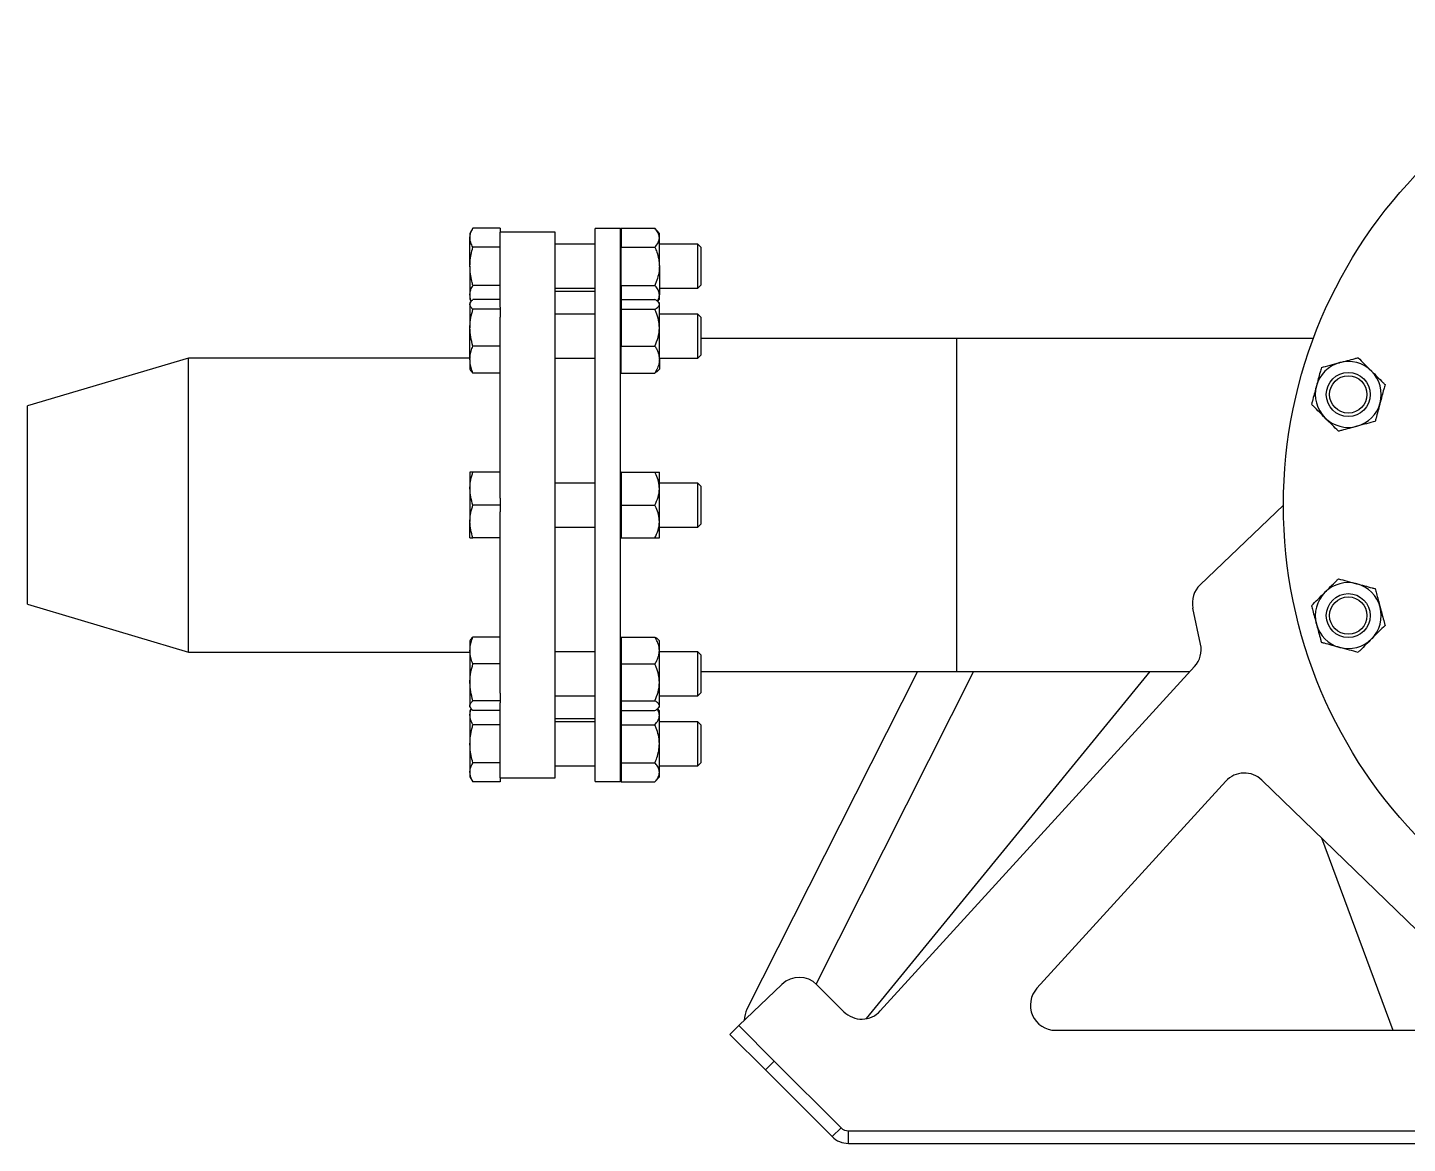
# Model space of a CAD drawing. Header units: inches. Extents: x 0.9 to 37.1, y -8.4 to 11.7.
# Drawn here: x 31.4908 to 31.7769, y 7.0241 to 7.2553 of the extents above; entities that cross this region are included whole.
import ezdxf

# ---------------------------------------------------------------- set-up
doc = ezdxf.new("R2010")
doc.units = ezdxf.units.IN
doc.header["$MEASUREMENT"] = 0

msp = doc.modelspace()

# ---------------------------------------------------------------- linework, layer by layer
at = {"color": 7, "linetype": 'Continuous', "lineweight": 25}
for p, q in [((31.583170372219, 7.213755073381687), (31.58256004350291, 7.212697953036096)), ((31.58885171016958, 7.213755073381687), (31.583170372219, 7.213755073381687)), ((31.58885171016958, 7.213755073381687), (31.58885171016958, 7.21292903445563)), ((31.61374918392286, 7.213677119702764), (31.60854085058952, 7.213677119702764)), ((31.60854085058952, 7.156385453036097), (31.60854085058952, 7.213677119702764)), ((31.61374918392286, 7.156385453036097), (31.61374918392286, 7.213677119702764)), ((31.61391585058952, 7.213755073381687), (31.61391585058952, 7.211782459961956)), ((31.61391585058952, 7.213755073381687), (31.62092105892286, 7.213755073381687)), ((31.62183251725619, 7.212697953036097), (31.62092105892286, 7.213755073381687)), ((31.58256004350291, 7.212697953036096), (31.58256004350291, 7.211782459961956)), ((31.58256004350291, 7.205864619702762), (31.58256004350291, 7.211782459961956)), ((31.60020751725619, 7.212947132826123), (31.58885171016958, 7.212947132826123)), ((31.58885171016958, 7.197379489828681), (31.58885171016958, 7.21292903445563)), ((31.60020751725619, 7.178030670798496), (31.60020751725619, 7.212947132826123)), ((31.60854085058953, 7.21042191136943), (31.60020751725619, 7.21042191136943)), ((31.61391585058952, 7.212697953036097), (31.61374918392286, 7.212697953036097)), ((31.61391585058952, 7.211782459961956), (31.61391585058952, 7.209809846542225)), ((31.62183251725619, 7.211782459961956), (31.62183251725619, 7.212697953036097)), ((31.62183251725619, 7.205864619702762), (31.62183251725619, 7.211782459961956)), ((31.62982931433624, 7.21042191136943), (31.62183251725619, 7.21042191136943)), ((31.63051837683624, 7.20973284886943), (31.62982931433624, 7.21042191136943)), ((31.62982931433624, 7.205864619702762), (31.62982931433624, 7.21042191136943)), ((31.58885171016958, 7.209809846542225), (31.583170372219, 7.209809846542225)), ((31.61391585058952, 7.209809846542225), (31.62092105892286, 7.209809846542225)), ((31.61391585058952, 7.205864619702762), (31.61391585058952, 7.209809846542225)), ((31.63051837683624, 7.205864619702762), (31.63051837683624, 7.20973284886943)), ((31.58256004350291, 7.205864619702762), (31.58256004350291, 7.199946779443569)), ((31.61391585058952, 7.2019193928633), (31.61391585058952, 7.205864619702762)), ((31.62183251725619, 7.205864619702762), (31.62183251725619, 7.199946779443569)), ((31.62982931433625, 7.201307328036096), (31.62982931433624, 7.205864619702762)), ((31.63051837683624, 7.201996390536096), (31.63051837683624, 7.205864619702762)), ((31.58885171016958, 7.2019193928633), (31.583170372219, 7.2019193928633)), ((31.61391585058952, 7.2019193928633), (31.61391585058952, 7.199946779443569)), ((31.61391585058952, 7.2019193928633), (31.62092105892286, 7.2019193928633)), ((31.62982931433625, 7.201307328036096), (31.63051837683624, 7.201996390536096)), ((31.58256004350291, 7.199946779443569), (31.58256004350291, 7.199031286369429)), ((31.58256004350291, 7.199031286369429), (31.58281183719405, 7.198595166903345)), ((31.58885171016958, 7.198994100303167), (31.583170372219, 7.198994100303167)), ((31.60020751725619, 7.201307328036096), (31.60854085058953, 7.201307328036096)), ((31.60854085058952, 7.20065628636943), (31.60020751725619, 7.20065628636943)), ((31.61374918392286, 7.199031286369429), (31.61391585058952, 7.199031286369429)), ((31.61391585058952, 7.199946779443569), (31.61391585058952, 7.198994100303167)), ((31.61391585058952, 7.198994100303167), (31.61391585058952, 7.197973000459864)), ((31.61391585058952, 7.198994100303167), (31.62092105892286, 7.198994100303167)), ((31.62145073416993, 7.198588489750723), (31.62183251725619, 7.199031286369429)), ((31.62183251725619, 7.201307328036096), (31.62982931433625, 7.201307328036096)), ((31.62183251725619, 7.199031286369429), (31.62183251725619, 7.199946779443569)), ((31.58270367619873, 7.198454619773678), (31.58256004350291, 7.198205840646889)), ((31.58256004350291, 7.198205840646889), (31.58256004350291, 7.197973000459864)), ((31.58256004350291, 7.197973000459864), (31.58256004350291, 7.193141104121756)), ((31.58885171016958, 7.196951900616562), (31.583170372219, 7.196951900616562)), ((31.58885171016958, 7.197379489828681), (31.58885171016958, 7.196951900616562)), ((31.58885171016958, 7.196951900616562), (31.58885171016958, 7.195356115952164)), ((31.60854085058953, 7.195929798980222), (31.60020751725619, 7.195929798980222)), ((31.61391585058952, 7.198205840646889), (31.61374918392286, 7.198205840646889)), ((31.61391585058952, 7.197973000459864), (31.61391585058952, 7.196951900616563)), ((31.61391585058952, 7.196951900616563), (31.61391585058952, 7.193141104121757)), ((31.61391585058952, 7.196951900616563), (31.62092105892286, 7.196951900616563)), ((31.62183251725619, 7.198205840646889), (31.6216186025651, 7.198453941480363)), ((31.62183251725619, 7.197973000459864), (31.62183251725619, 7.198205840646889)), ((31.62183251725619, 7.193141104121757), (31.62183251725619, 7.197973000459864)), ((31.62982931433624, 7.195929798980224), (31.62183251725619, 7.195929798980222)), ((31.63051837683624, 7.195240736480223), (31.62982931433624, 7.195929798980224)), ((31.62982931433624, 7.18815001547221), (31.62982931433624, 7.195929798980224)), ((31.58256004350291, 7.186540610975449), (31.58256004350291, 7.193141104121756)), ((31.58885171016958, 7.178030670798496), (31.58885171016958, 7.195356115952164)), ((31.61391585058952, 7.193141104121757), (31.61391585058952, 7.189330307626951)), ((31.62183251725619, 7.186540610975449), (31.62183251725619, 7.193141104121757)), ((31.63051837683624, 7.188637256238622), (31.63051837683624, 7.195240736480223)), ((31.68354085058952, 7.19089066136943), (31.63051837683624, 7.19089066136943)), ((31.75745978232975, 7.19089066136943), (31.68354085058952, 7.19089066136943)), ((31.68354085058952, 7.156385453036097), (31.68354085058952, 7.19089066136943)), ((31.68354085058952, 7.121880244702764), (31.68354085058952, 7.19089066136943)), ((31.58885171016958, 7.189330307626951), (31.583170372219, 7.189330307626951)), ((31.61391585058952, 7.189330307626951), (31.62092105892286, 7.189330307626951)), ((31.61391585058952, 7.186540610975449), (31.61391585058952, 7.189330307626951)), ((31.62982931433625, 7.18681521564689), (31.62982931433624, 7.18815001547221)), ((31.62982931433625, 7.18681521564689), (31.63051837683624, 7.187504278146889)), ((31.63051837683624, 7.187504278146889), (31.63051837683624, 7.188637256238622)), ((31.52416585058952, 7.186854203036097), (31.49083251725619, 7.176967323574097)), ((31.58256004350291, 7.186854203036097), (31.52416585058952, 7.186854203036097)), ((31.52416585058952, 7.16804533886598), (31.52416585058952, 7.186854203036097)), ((31.58256004350291, 7.186540610975449), (31.58256004350291, 7.184539173980223)), ((31.58256004350291, 7.184539173980223), (31.58270367619873, 7.184290394853434)), ((31.60020751725619, 7.18681521564689), (31.60854085058953, 7.18681521564689)), ((31.61374918392286, 7.184539173980223), (31.61391585058952, 7.184539173980223)), ((31.61391585058952, 7.183750914323944), (31.61391585058952, 7.186540610975449)), ((31.6216186025651, 7.184291073146751), (31.62183251725619, 7.184539173980223)), ((31.62183251725619, 7.18681521564689), (31.62982931433625, 7.18681521564689)), ((31.62183251725619, 7.186540610975449), (31.62183251725619, 7.184539173980223)), ((31.58885171016958, 7.183750914323944), (31.583170372219, 7.183750914323944)), ((31.61391585058952, 7.183750914323944), (31.62092105892286, 7.183750914323944)), ((31.49083251725619, 7.164261793898079), (31.49083251725619, 7.176967323574097)), ((31.58885171016958, 7.157816194425058), (31.58885171016958, 7.178030670798496)), ((31.60020751725619, 7.099823773246071), (31.60020751725619, 7.178030670798496)), ((31.52416585058952, 7.125916703036097), (31.52416585058952, 7.16804533886598)), ((31.49083251725619, 7.135803582498097), (31.49083251725619, 7.164261793898079)), ((31.58256004350291, 7.163218786369431), (31.58256004350291, 7.159802119702764)), ((31.58885171016958, 7.163218786369431), (31.583170372219, 7.163218786369431)), ((31.61391585058952, 7.163218786369431), (31.61374918392286, 7.163218786369431)), ((31.61391585058952, 7.163218786369431), (31.61391585058952, 7.159802119702764)), ((31.61391585058952, 7.163218786369431), (31.62092105892286, 7.163218786369431)), ((31.62183251725619, 7.159802119702764), (31.62183251725619, 7.163218786369431)), ((31.58256004350291, 7.159802119702764), (31.58256004350291, 7.152968786369431)), ((31.60854085058953, 7.160942744702764), (31.60020751725619, 7.160942744702764)), ((31.61391585058952, 7.159802119702764), (31.61391585058952, 7.156385453036098)), ((31.62982931433624, 7.160942744702764), (31.62183251725619, 7.160942744702764)), ((31.62183251725619, 7.152968786369431), (31.62183251725619, 7.159802119702764)), ((31.63051837683624, 7.160253682202764), (31.62982931433624, 7.160942744702764)), ((31.62982931433624, 7.151828161369431), (31.62982931433624, 7.160942744702764)), ((31.63051837683624, 7.152517223869431), (31.63051837683624, 7.160253682202764)), ((31.58885171016958, 7.156385453036098), (31.583170372219, 7.156385453036098)), ((31.58885171016958, 7.157816194425058), (31.58885171016958, 7.156385453036098)), ((31.58885171016958, 7.156385453036098), (31.58885171016958, 7.154954711647136)), ((31.60854085058952, 7.09909378636943), (31.60854085058952, 7.156385453036097)), ((31.61374918392286, 7.09909378636943), (31.61374918392286, 7.156385453036097)), ((31.61391585058952, 7.156385453036098), (31.62092105892286, 7.156385453036098)), ((31.61391585058952, 7.156385453036098), (31.61391585058952, 7.152968786369431)), ((31.68354085058952, 7.121880244702764), (31.68354085058952, 7.156385453036097)), ((31.73396052593232, 7.139871733696159), (31.75124918392286, 7.156385453036097)), ((31.58256004350291, 7.149552119702764), (31.58256004350291, 7.152968786369431)), ((31.58885171016958, 7.11741479012003), (31.58885171016958, 7.154954711647136)), ((31.61391585058952, 7.152968786369431), (31.61391585058952, 7.149552119702764)), ((31.62183251725619, 7.149552119702764), (31.62183251725619, 7.152968786369431)), ((31.60020751725619, 7.151828161369431), (31.60854085058953, 7.151828161369431)), ((31.62183251725619, 7.151828161369431), (31.62982931433624, 7.151828161369431)), ((31.62982931433624, 7.151828161369431), (31.63051837683624, 7.152517223869431)), ((31.58885171016958, 7.149552119702764), (31.583170372219, 7.149552119702764)), ((31.61374918392286, 7.149552119702764), (31.61391585058952, 7.149552119702764)), ((31.61391585058952, 7.149552119702764), (31.62092105892286, 7.149552119702764)), ((31.49083251725619, 7.135803582498097), (31.52416585058952, 7.125916703036097)), ((31.73406344986718, 7.127535794386608), (31.73246467285034, 7.135016966287639)), ((31.58270262117523, 7.128478683864458), (31.58256004350291, 7.128231732091972)), ((31.58256004350291, 7.128231732091972), (31.58256004350291, 7.126230295096747)), ((31.58885171016958, 7.129019991748249), (31.583170372219, 7.129019991748249)), ((31.61391585058952, 7.128231732091972), (31.61374918392286, 7.128231732091972)), ((31.61391585058952, 7.129019991748249), (31.61391585058952, 7.126230295096747)), ((31.61391585058952, 7.129019991748249), (31.62092105892286, 7.129019991748249)), ((31.62183251725619, 7.128231732091972), (31.62161311859702, 7.128486193297626)), ((31.62183251725619, 7.126230295096747), (31.62183251725619, 7.128231732091972)), ((31.52416585058952, 7.125916703036097), (31.58256004350291, 7.125916703036097)), ((31.58256004350291, 7.126230295096747), (31.58256004350291, 7.119629801950438)), ((31.60854085058953, 7.125955690425306), (31.60020751725619, 7.125955690425306)), ((31.61391585058952, 7.126230295096747), (31.61391585058952, 7.123440598445243)), ((31.62183251725619, 7.119629801950437), (31.62183251725619, 7.126230295096747)), ((31.62982931433625, 7.125955690425306), (31.62183251725619, 7.125955690425306)), ((31.63051837683624, 7.125266627925305), (31.62982931433625, 7.125955690425306)), ((31.62982931433624, 7.116841107091972), (31.62982931433625, 7.125955690425306)), ((31.63051837683624, 7.117530169591971), (31.63051837683624, 7.125266627925305)), ((31.58885171016958, 7.123440598445244), (31.583170372219, 7.123440598445244)), ((31.61391585058952, 7.123440598445243), (31.61391585058952, 7.119629801950437)), ((31.61391585058952, 7.123440598445243), (31.62092105892286, 7.123440598445243)), ((31.63051837683624, 7.121880244702764), (31.68354085058952, 7.121880244702764)), ((31.67532787479537, 7.121880244702764), (31.6400039862519, 7.051869621215312)), ((31.68699533716012, 7.121880244702764), (31.6543262415022, 7.057131321237918)), ((31.66481961204175, 7.049934025071574), (31.72360991211166, 7.121880244702764)), ((31.66763931893741, 7.051528853680666), (31.73281694829834, 7.12293609294623)), ((31.68354085058952, 7.121880244702764), (31.73185321288184, 7.121880244702764)), ((31.58256004350291, 7.119629801950438), (31.58256004350291, 7.114797905612329)), ((31.61391585058952, 7.119629801950437), (31.61391585058952, 7.115819005455633)), ((31.62183251725619, 7.114797905612329), (31.62183251725619, 7.119629801950437)), ((31.58885171016958, 7.115819005455633), (31.583170372219, 7.115819005455633)), ((31.58885171016958, 7.11741479012003), (31.58885171016958, 7.115819005455633)), ((31.58885171016958, 7.115819005455633), (31.58885171016958, 7.115391416243513)), ((31.60020751725619, 7.116841107091972), (31.60854085058953, 7.116841107091972)), ((31.61391585058952, 7.115819005455633), (31.62092105892286, 7.115819005455633)), ((31.61391585058952, 7.115819005455633), (31.61391585058952, 7.114797905612329)), ((31.62183251725619, 7.116841107091972), (31.62982931433624, 7.116841107091972)), ((31.62982931433624, 7.116841107091972), (31.63051837683624, 7.117530169591971)), ((31.58256004350291, 7.114565065425305), (31.58256004350291, 7.114797905612329)), ((31.58256004350291, 7.114565065425305), (31.58270262117523, 7.11431811365282)), ((31.58281397608276, 7.114179443832773), (31.58256004350291, 7.113739619702764)), ((31.58256004350291, 7.113739619702764), (31.58256004350291, 7.112824126628624)), ((31.58256004350291, 7.112824126628624), (31.58256004350291, 7.106906286369432)), ((31.58885171016958, 7.113776805769028), (31.583170372219, 7.113776805769028)), ((31.58885171016958, 7.099841871616563), (31.58885171016958, 7.115391416243513)), ((31.61374918392286, 7.114565065425305), (31.61391585058952, 7.114565065425305)), ((31.61391585058952, 7.113739619702764), (31.61374918392286, 7.113739619702764)), ((31.61391585058952, 7.114797905612329), (31.61391585058952, 7.113776805769028)), ((31.61391585058952, 7.113776805769028), (31.61391585058952, 7.112824126628624)), ((31.61391585058952, 7.113776805769028), (31.62092105892286, 7.113776805769028)), ((31.61391585058952, 7.112824126628624), (31.61391585058952, 7.110851513208893)), ((31.62183251725619, 7.113739619702764), (31.62145546531705, 7.11417692908009)), ((31.62161311859702, 7.11431060421965), (31.62183251725619, 7.114565065425305)), ((31.62183251725619, 7.114565065425305), (31.62183251725619, 7.114797905612329)), ((31.62183251725619, 7.112824126628624), (31.62183251725619, 7.113739619702764)), ((31.62183251725619, 7.106906286369432), (31.62183251725619, 7.112824126628624)), ((31.58885171016958, 7.110851513208893), (31.583170372219, 7.110851513208893)), ((31.60020751725619, 7.112114619702764), (31.60854085058952, 7.112114619702764)), ((31.60854085058953, 7.111463578036098), (31.60020751725619, 7.111463578036098)), ((31.61391585058952, 7.110851513208893), (31.62092105892286, 7.110851513208893)), ((31.61391585058952, 7.110851513208893), (31.61391585058952, 7.106906286369432)), ((31.62982931433625, 7.111463578036098), (31.62183251725619, 7.111463578036098)), ((31.63051837683624, 7.110774515536098), (31.62982931433625, 7.111463578036098)), ((31.62982931433624, 7.102348994702764), (31.62982931433625, 7.111463578036098)), ((31.63051837683624, 7.103038057202764), (31.63051837683624, 7.110774515536098)), ((31.58256004350291, 7.106906286369432), (31.58256004350291, 7.100988446110238)), ((31.61391585058952, 7.106906286369432), (31.61391585058952, 7.102961059529969)), ((31.62183251725619, 7.100988446110238), (31.62183251725619, 7.106906286369432)), ((31.58885171016958, 7.102961059529969), (31.583170372219, 7.102961059529969)), ((31.60020751725619, 7.102348994702764), (31.60854085058953, 7.102348994702764)), ((31.61391585058952, 7.102961059529969), (31.61391585058952, 7.100988446110238)), ((31.61391585058952, 7.102961059529969), (31.62092105892286, 7.102961059529969)), ((31.62183251725619, 7.102348994702764), (31.62982931433624, 7.102348994702764)), ((31.62982931433624, 7.102348994702764), (31.63051837683624, 7.103038057202765)), ((31.58256004350291, 7.100988446110238), (31.58256004350291, 7.100072953036097)), ((31.58256004350291, 7.100072953036097), (31.583170372219, 7.099015832690506)), ((31.58885171016958, 7.099015832690506), (31.583170372219, 7.099015832690506)), ((31.58885171016958, 7.099841871616563), (31.58885171016958, 7.099015832690506)), ((31.58885171016958, 7.099823773246071), (31.60020751725619, 7.099823773246071)), ((31.60854085058952, 7.09909378636943), (31.61374918392286, 7.09909378636943)), ((31.61374918392286, 7.100072953036097), (31.61391585058952, 7.100072953036097)), ((31.61391585058952, 7.100988446110238), (31.61391585058952, 7.099015832690506)), ((31.61391585058952, 7.099015832690506), (31.62092105892286, 7.099015832690506)), ((31.62092105892286, 7.099015832690506), (31.62183251725619, 7.100072953036097)), ((31.62183251725619, 7.100072953036097), (31.62183251725619, 7.100988446110238)), ((31.73930045388049, 7.099136398781976), (31.70013005679986, 7.056222135960694)), ((31.79103355414098, 7.056450198516281), (31.74677280759157, 7.099364461337561)), ((31.75913953851319, 7.087373946437001), (31.77391689657677, 7.04750257902035)), ((31.63830649185012, 7.048505250917035), (31.64723574101111, 7.057034259625622)), ((31.65451606001761, 7.056950817869149), (31.66010964841776, 7.051357229468998)), ((31.63646506794078, 7.046663827007696), (31.63830649185012, 7.048505250917035)), ((31.63830649185012, 7.048505250917035), (31.64567218748748, 7.041139555279676)), ((31.70397687950083, 7.04750257902035), (31.78740802313087, 7.04750257902035)), ((31.64383076357813, 7.039298131370336), (31.63646506794078, 7.046663827007696)), ((31.64567218748748, 7.041139555279676), (31.64383076357813, 7.039298131370336)), ((31.64383076357813, 7.039298131370336), (31.65766036925464, 7.02546852569383)), ((31.64567218748748, 7.041139555279676), (31.65950179316398, 7.02730994960317)), ((31.65766036925464, 7.02546852569383), (31.65950179316398, 7.02730994960317)), ((31.66104858924783, 7.026669245687016), (32.03936644526456, 7.026669245687016)), ((31.66104858924783, 7.02406507902035), (31.66104858924783, 7.026669245687016)), ((31.66104858924783, 7.02406507902035), (32.03936644526456, 7.02406507902035))]:
    msp.add_line(p, q, dxfattribs=at)
for centre, radius in [((31.85020751725619, 7.156385453036097), 0.09895833333333474), ((31.76468283472018, 7.17930172265455), 0.004557291666667893), ((31.76468283472018, 7.17930172265455), 0.003868229166667994), ((31.76468283472018, 7.133469183417645), 0.004557291666667893), ((31.76468283472018, 7.133469183417645), 0.003868229166668109)]:
    msp.add_circle(centre, radius, dxfattribs=at)
for centre, radius, start, end in [((31.76468283472018, 7.17930172265455), 0.006833333333333294, 105.0000000000065, 164.9999999999971), ((31.76468283472018, 7.17930172265455), 0.006833333333333294, 45.0000000000053, 105.0000000000065), ((31.76468283472018, 7.17930172265455), 0.006833333333333064, 345.0000000000015, 45.0000000000053), ((31.76468283472018, 7.17930172265455), 0.006833333333333178, 164.9999999999971, 225.0000000000059), ((31.76468283472018, 7.17930172265455), 0.006833333333333064, 285.0000000000082, 345.0000000000015), ((31.76468283472018, 7.17930172265455), 0.006833333333332864, 225.0000000000059, 285.0000000000082), ((31.73755799712014, 7.136105444121004), 0.005208333333333866, 133.6866918457779, 192.0630380615083), ((31.76468283472018, 7.133469183417645), 0.006833333333333294, 74.99999999999353, 134.9999999999974), ((31.76468283472018, 7.133469183417645), 0.006833333333333294, 14.99999999999569, 74.99999999999353), ((31.76468283472018, 7.133469183417645), 0.006833333333333294, 134.9999999999974, 195.0000000000072), ((31.76468283472018, 7.133469183417645), 0.006833333333332949, 314.999999999993, 14.99999999999569), ((31.76468283472018, 7.133469183417645), 0.006833333333333722, 195.0000000000072, 254.9999999999955), ((31.72897012559737, 7.126447316553242), 0.005208333333334357, 317.6114397998438, 12.06303806151228), ((31.76468283472018, 7.133469183417645), 0.006833333333333722, 254.9999999999955, 314.999999999993), ((31.74314727658145, 7.095625175174963), 0.005208333333334357, 45.88490613485787, 137.6114397998429), ((31.65083321219893, 7.053267970050468), 0.005208333333334213, 45.00000000000004, 133.6866918457847), ((31.70397687950083, 7.052710912353682), 0.005208333333334357, 137.6114397998429, 270.0000000000008), ((31.64465396672976, 7.049523471674755), 0.005208333333333367, 153.2267534180623, 179.2264689724854), ((31.66379249623644, 7.055040077287678), 0.005208333333334357, 225.0000000000249, 317.6114397998438), ((31.66104858924783, 7.028856745687015), 0.002187500000001236, 224.9999999999759, 270.0000000000008), ((31.66104858924783, 7.028856745687015), 0.004791666666666305, 225.0000000000157, 270.0000000000008)]:
    msp.add_arc(centre, radius, start, end, dxfattribs=at)
for points, knots in [([(31.58256004350291, 7.211782459961956), (31.58256077256553, 7.211829227725737), (31.58256629252884, 7.212183321232839), (31.58269959652607, 7.212850936130161), (31.5830124912988, 7.213451858871239), (31.583170372219, 7.213755073381687)], [0, 0, 0, 0, 0.07010571820318945, 0.5307925293048706, 1, 1, 1, 1]), ([(31.62183251725619, 7.211782459961956), (31.62179787584594, 7.212058410380157), (31.62172734120505, 7.212620283107375), (31.62131875556998, 7.213273999577543), (31.62101086164643, 7.213646443504711), (31.62092105892286, 7.213755073381687)], [0, 0, 0, 0, 0.4060446745436295, 0.8267623950146986, 0.9999999999999999, 0.9999999999999999, 0.9999999999999999, 0.9999999999999999]), ([(31.583170372219, 7.209809846542225), (31.5829997865543, 7.210130207633676), (31.58265548758793, 7.210776803541031), (31.58259205028761, 7.211445217182201), (31.58256004350291, 7.211782459961956)], [0, 0, 0, 0, 0.495457963477018, 1, 1, 1, 1]), ([(31.62092105892286, 7.209809846542225), (31.62116039249084, 7.21011646532709), (31.62164777741589, 7.21074087156787), (31.62183079748531, 7.211423030274186), (31.62183247189806, 7.211772980177226), (31.62183251725619, 7.211782459961956)], [0, 0, 0, 0, 0.4841952181636056, 0.9860273763412062, 1, 1, 1, 1]), ([(31.58256004350291, 7.205864619702762), (31.58256773776668, 7.206178570038329), (31.58258787066159, 7.207000055927268), (31.58277805468448, 7.208326298435537), (31.58303911260202, 7.209313488518132), (31.583170372219, 7.209809846542225)], [0, 0, 0, 0, 0.2352153999993363, 0.6154671935981791, 1, 1, 1, 1]), ([(31.62092105892286, 7.209809846542225), (31.62105647512969, 7.209475819509279), (31.62137685707969, 7.208685543111281), (31.62174623472406, 7.207368588534969), (31.62180351432828, 7.206370162348962), (31.62183251725619, 7.205864619702762)], [0, 0, 0, 0, 0.2654708005954878, 0.628078830079939, 1, 1, 1, 1]), ([(31.583170372219, 7.2019193928633), (31.58309447647378, 7.202196443153527), (31.58288116390811, 7.202975120641355), (31.58262278771285, 7.204289574274034), (31.58258104937871, 7.205337316726193), (31.58256004350291, 7.205864619702762)], [0, 0, 0, 0, 0.2152816572951844, 0.6050705810156057, 1, 1, 1, 1]), ([(31.62183251725619, 7.205864619702762), (31.62183155424099, 7.205774633424483), (31.6218252331123, 7.205183973125624), (31.62167584464157, 7.204081344177906), (31.62131138536217, 7.202862036124822), (31.62101770094792, 7.202152784569652), (31.62092105892286, 7.2019193928633)], [0, 0, 0, 0, 0.06625438873007868, 0.4348867160202366, 0.8140395284738147, 1, 1, 1, 1]), ([(31.58256004350291, 7.199946779443569), (31.58256077256553, 7.199993547207349), (31.58256629252884, 7.200347640714452), (31.58269959652607, 7.201015255611775), (31.5830124912988, 7.201616178352852), (31.583170372219, 7.2019193928633)], [0, 0, 0, 0, 0.07010571820326228, 0.5307925293049074, 1, 1, 1, 1]), ([(31.62183251725619, 7.199946779443569), (31.62179787584594, 7.200222729861771), (31.62172734120505, 7.200784602588987), (31.62131875556998, 7.201438319059156), (31.62101086164643, 7.201810762986324), (31.62092105892286, 7.2019193928633)], [0, 0, 0, 0, 0.4060446745436738, 0.8267623950146372, 1, 1, 1, 1]), ([(31.58286084942332, 7.198649701645818), (31.58281323442188, 7.198746422008974), (31.58260453261698, 7.199170358032379), (31.58257942378941, 7.19960855581947), (31.58256004350291, 7.199946779443569)], [0, 0, 0, 0, 0.2281484889612796, 1, 1, 1, 1]), ([(31.58256004350291, 7.197973000459864), (31.58256077256553, 7.19799720923579), (31.58256629252884, 7.198180501522562), (31.58269959652607, 7.198526084423005), (31.5830124912988, 7.198837144923056), (31.583170372219, 7.198994100303167)], [0, 0, 0, 0, 0.070105718203232, 0.5307925293048945, 1, 1, 1, 1]), ([(31.62183251725619, 7.197973000459864), (31.62179787584594, 7.198115842907334), (31.62172734120505, 7.198406689632789), (31.62131875556998, 7.198745078177943), (31.62101086164643, 7.19893786934111), (31.62092105892286, 7.198994100303167)], [0, 0, 0, 0, 0.4060446745435894, 0.8267623950146288, 1, 1, 1, 1]), ([(31.62138572089588, 7.198646264814677), (31.62144870878884, 7.198732222017545), (31.62174613308314, 7.19913810573903), (31.62183054023934, 7.199587390172034), (31.62183246511333, 7.199937300724798), (31.62183251725619, 7.199946779443569)], [0, 0, 0, 0, 0.2072299012313386, 0.9785246693553263, 1, 1, 1, 1]), ([(31.583170372219, 7.196951900616562), (31.5829997865543, 7.197117731720117), (31.58265548758793, 7.197452434390735), (31.58259205028761, 7.197798430751417), (31.58256004350291, 7.197973000459864)], [0, 0, 0, 0, 0.4954579634769804, 1, 1, 1, 1]), ([(31.58256004350291, 7.193141104121756), (31.58256077256553, 7.193231452503502), (31.58256629252884, 7.193915508630367), (31.58269959652607, 7.195205241573046), (31.5830124912988, 7.196366135163467), (31.583170372219, 7.196951900616562)], [0, 0, 0, 0, 0.07010571820324583, 0.5307925293049183, 1, 1, 1, 1]), ([(31.62092105892286, 7.196951900616563), (31.62116039249084, 7.197110618178781), (31.62164777741589, 7.19743383463277), (31.62183079748531, 7.197786945962725), (31.62183247189806, 7.197968093362201), (31.62183251725619, 7.197973000459864)], [0, 0, 0, 0, 0.4841952181634809, 0.9860273763411467, 1, 1, 1, 1]), ([(31.62183251725619, 7.193141104121757), (31.62179787584594, 7.193674199393189), (31.62172734120505, 7.1947596541498), (31.62131875556998, 7.196022537393014), (31.62101086164643, 7.196742043809206), (31.62092105892286, 7.196951900616563)], [0, 0, 0, 0, 0.4060446745436596, 0.8267623950146828, 1, 1, 1, 1]), ([(31.583170372219, 7.189330307626951), (31.5829997865543, 7.189949197730892), (31.58265548758793, 7.191198325103067), (31.58259205028761, 7.192489601100366), (31.58256004350291, 7.193141104121756)], [0, 0, 0, 0, 0.4954579634770053, 1, 1, 1, 1]), ([(31.62092105892286, 7.189330307626951), (31.62116039249084, 7.189922649633203), (31.62164777741589, 7.191128909861336), (31.62183079748531, 7.192446739285453), (31.62183247189806, 7.19312279058396), (31.62183251725619, 7.193141104121757)], [0, 0, 0, 0, 0.484195218163568, 0.9860273763411865, 1, 1, 1, 1]), ([(31.58256004350291, 7.186540610975449), (31.58256773776668, 7.186762607386683), (31.58258787066159, 7.187343485629401), (31.58277805468448, 7.188281280700496), (31.58303911260202, 7.188979329502219), (31.583170372219, 7.189330307626951)], [0, 0, 0, 0, 0.2352153999993389, 0.6154671935982023, 1, 1, 1, 1]), ([(31.62092105892286, 7.189330307626951), (31.62105647512969, 7.189094114846855), (31.62137685707969, 7.18853530504682), (31.62174623472406, 7.187604077535394), (31.62180351432828, 7.186898083608755), (31.62183251725619, 7.186540610975449)], [0, 0, 0, 0, 0.2654708005954641, 0.628078830079954, 1, 1, 1, 1]), ([(31.583170372219, 7.183750914323944), (31.58309447647378, 7.183946818462894), (31.58288116390811, 7.184497426594895), (31.58262278771285, 7.185426885672117), (31.58258104937871, 7.186167751464977), (31.58256004350291, 7.186540610975449)], [0, 0, 0, 0, 0.215281657295153, 0.6050705810156004, 1, 1, 1, 1]), ([(31.62183251725619, 7.186540610975449), (31.62183155424099, 7.186476981067862), (31.6218252331123, 7.186059321165162), (31.62167584464157, 7.185279644759098), (31.62131138536217, 7.184417463766406), (31.62101770094792, 7.183915947182179), (31.62092105892286, 7.183750914323944)], [0, 0, 0, 0, 0.06625438873006764, 0.4348867160202495, 0.8140395284738354, 1, 1, 1, 1]), ([(31.75910344141717, 7.184881115957555), (31.75901698885947, 7.184558470619754), (31.75881245027677, 7.183795122237022), (31.75847159735089, 7.182523041799712), (31.75821318563882, 7.181558636161006), (31.75808234157387, 7.181070319462751)], [0, 0, 0, 0, 0.2654708005955063, 0.6280788300799393, 1, 1, 1, 1]), ([(31.75910344141717, 7.184881115957555), (31.75969578342343, 7.185039833519775), (31.76090204365156, 7.185363049973764), (31.76221987307568, 7.185716161303718), (31.76289592437418, 7.185897308703195), (31.76291423791198, 7.185902215800859)], [0, 0, 0, 0, 0.4841952181635778, 0.9860273763411902, 1, 1, 1, 1]), ([(31.76291423791198, 7.185902215800859), (31.76344733318341, 7.186045058248327), (31.76453278794002, 7.186335904973782), (31.76579567118323, 7.186674293518935), (31.76651517759943, 7.186867084682103), (31.76672503440679, 7.186923315644162)], [0, 0, 0, 0, 0.4060446745436574, 0.8267623950146715, 1, 1, 1, 1]), ([(31.76672503440679, 7.186923315644162), (31.76715865885082, 7.186489691200126), (31.76804170262496, 7.185606647425985), (31.76900642071912, 7.184641929331823), (31.76950132461815, 7.184147025432791), (31.76951473105829, 7.184133618992657)], [0, 0, 0, 0, 0.4841952181635785, 0.986027376341191, 1, 1, 1, 1]), ([(31.58271673941181, 7.184297936903024), (31.58272529929319, 7.184273390770501), (31.58279017232849, 7.184087362243831), (31.58299369981852, 7.183907255930365), (31.583170372219, 7.183750914323944)], [0, 0, 0, 0, 0.1319482176265892, 1, 1, 1, 1]), ([(31.62161024639287, 7.184298277910946), (31.62148479951372, 7.184170823506439), (31.62130115416674, 7.183984239284499), (31.6210125268847, 7.183807062773399), (31.62092105892286, 7.183750914323944)], [0, 0, 0, 0, 0.6830931532319326, 1, 1, 1, 1]), ([(31.76951473105829, 7.184133618992657), (31.76990498388225, 7.183743366168695), (31.77069959191341, 7.182948758137538), (31.77162408661147, 7.182024263439478), (31.77215080186449, 7.181497548186454), (31.77230442770979, 7.181343922341155)], [0, 0, 0, 0, 0.4060446745436629, 0.8267623950146807, 1, 1, 1, 1]), ([(31.75808234157387, 7.181070319462751), (31.75805905141126, 7.180983399392549), (31.75790617727672, 7.180412865355317), (31.75762079590537, 7.179347807577901), (31.75730521575939, 7.178170046439226), (31.75712164794914, 7.177484962044752), (31.75706124173057, 7.177259522967945)], [0, 0, 0, 0, 0.06625438873007862, 0.4348867160202246, 0.8140395284738082, 1, 1, 1, 1]), ([(31.77230442770979, 7.181343922341155), (31.77221797515208, 7.181021277003353), (31.77201343656939, 7.180257928620621), (31.7716725836435, 7.178985848183311), (31.77141417193144, 7.178021442544605), (31.77128332786649, 7.177533125846349)], [0, 0, 0, 0, 0.2654708005955059, 0.6280788300799391, 1, 1, 1, 1]), ([(31.75985093838207, 7.174469826316441), (31.75946068555811, 7.174860079140405), (31.75866607752695, 7.175654687171562), (31.75774158282889, 7.176579181869622), (31.75721486757587, 7.177105897122646), (31.75706124173057, 7.177259522967945)], [0, 0, 0, 0, 0.4060446745436639, 0.8267623950146799, 1, 1, 1, 1]), ([(31.77128332786649, 7.177533125846349), (31.77126003770387, 7.177446205776148), (31.77110716356934, 7.176875671738916), (31.77082178219799, 7.175810613961501), (31.770506202052, 7.174632852822825), (31.77032263424176, 7.17394776842835), (31.77026222802319, 7.173722329351544)], [0, 0, 0, 0, 0.06625438873007884, 0.4348867160202253, 0.8140395284738109, 1, 1, 1, 1]), ([(31.76264063503357, 7.171680129664939), (31.76220701058954, 7.172113754108973), (31.7613239668154, 7.172996797883116), (31.76035924872124, 7.173961515977277), (31.7598643448222, 7.174456419876308), (31.75985093838207, 7.174469826316441)], [0, 0, 0, 0, 0.4841952181635714, 0.9860273763411904, 1, 1, 1, 1]), ([(31.77026222802319, 7.173722329351544), (31.76966988601693, 7.173563611789325), (31.7684636257888, 7.173240395335336), (31.76714579636469, 7.172887284005382), (31.76646974506618, 7.172706136605905), (31.76645143152838, 7.172701229508242)], [0, 0, 0, 0, 0.484195218163572, 0.9860273763411899, 1, 1, 1, 1]), ([(31.76645143152838, 7.172701229508242), (31.76591833625695, 7.172558387060771), (31.76483288150034, 7.172267540335318), (31.76356999825712, 7.171929151790164), (31.76285049184093, 7.171736360626996), (31.76264063503357, 7.171680129664939)], [0, 0, 0, 0, 0.4060446745436589, 0.8267623950146745, 1, 1, 1, 1]), ([(31.58256004350291, 7.159802119702764), (31.58256077256553, 7.159883123845788), (31.58256629252884, 7.16049643179072), (31.58269959652607, 7.161652774712773), (31.5830124912988, 7.162693603431743), (31.583170372219, 7.163218786369431)], [0, 0, 0, 0, 0.07010571820325003, 0.5307925293049247, 1, 1, 1, 1]), ([(31.583170372219, 7.163218786369431), (31.5830403630853, 7.163218786369431), (31.58277911602766, 7.163218786369431), (31.58258801005641, 7.163218786369431), (31.58256774067573, 7.163218786369431), (31.58256004350291, 7.163218786369431)], [0, 0, 0, 0, 0.380593487973835, 0.7647841813874737, 1, 1, 1, 1]), ([(31.62183251725619, 7.159802119702764), (31.62179787584594, 7.160280079847459), (31.62172734120505, 7.161253271958385), (31.62131875556998, 7.162385542098463), (31.62101086164643, 7.163030633903287), (31.62092105892286, 7.163218786369431)], [0, 0, 0, 0, 0.4060446745436586, 0.82676239501468, 1, 1, 1, 1]), ([(31.62092105892286, 7.163218786369431), (31.62105647512969, 7.163218786369431), (31.62137685707969, 7.163218786369431), (31.62174623472406, 7.163218786369431), (31.62180351432828, 7.163218786369431), (31.62183251725619, 7.163218786369431)], [0, 0, 0, 0, 0.2654708005954999, 0.6280788300799425, 1, 1, 1, 1]), ([(31.583170372219, 7.156385453036098), (31.5829997865543, 7.156940334723259), (31.58265548758793, 7.158060271686765), (31.58259205028761, 7.159217998073742), (31.58256004350291, 7.159802119702764)], [0, 0, 0, 0, 0.495457963477025, 1, 1, 1, 1]), ([(31.62092105892286, 7.156385453036098), (31.62116039249084, 7.156916532350039), (31.62164777741589, 7.157998035683633), (31.62183079748531, 7.159179569221796), (31.62183247189806, 7.159785700233966), (31.62183251725619, 7.159802119702764)], [0, 0, 0, 0, 0.4841952181635801, 0.9860273763412215, 1, 1, 1, 1]), ([(31.58256004350291, 7.152968786369431), (31.58256077256553, 7.153049790512453), (31.58256629252884, 7.153663098457386), (31.58269959652607, 7.15481944137944), (31.5830124912988, 7.155860270098408), (31.583170372219, 7.156385453036098)], [0, 0, 0, 0, 0.07010571820325572, 0.5307925293049063, 1, 1, 1, 1]), ([(31.62183251725619, 7.152968786369431), (31.62179787584594, 7.153446746514126), (31.62172734120505, 7.154419938625052), (31.62131875556998, 7.15555220876513), (31.62101086164643, 7.156197300569954), (31.62092105892286, 7.156385453036098)], [0, 0, 0, 0, 0.4060446745436696, 0.8267623950146623, 1, 1, 1, 1]), ([(31.583170372219, 7.149552119702764), (31.5829997865543, 7.150107001389925), (31.58265548758793, 7.151226938353432), (31.58259205028761, 7.152384664740409), (31.58256004350291, 7.152968786369431)], [0, 0, 0, 0, 0.4954579634769817, 1, 1, 1, 1]), ([(31.62092105892286, 7.149552119702764), (31.62116039249084, 7.150083199016705), (31.62164777741589, 7.1511647023503), (31.62183079748531, 7.152346235888464), (31.62183247189806, 7.152952366900633), (31.62183251725619, 7.152968786369431)], [0, 0, 0, 0, 0.4841952181635352, 0.9860273763411749, 1, 1, 1, 1]), ([(31.58256004350291, 7.149552119702764), (31.58256773776668, 7.149552119702764), (31.58258787066159, 7.149552119702764), (31.58277805468448, 7.149552119702764), (31.58303911260202, 7.149552119702764), (31.583170372219, 7.149552119702764)], [0, 0, 0, 0, 0.2352153999993234, 0.6154671935981836, 1, 1, 1, 1]), ([(31.62092105892286, 7.149552119702764), (31.62105647512969, 7.149552119702764), (31.62137685707969, 7.149552119702764), (31.62174623472406, 7.149552119702764), (31.62180351432828, 7.149552119702764), (31.62183251725619, 7.149552119702764)], [0, 0, 0, 0, 0.265470800595477, 0.6280788300799746, 1, 1, 1, 1]), ([(31.75985093838207, 7.138301079755752), (31.76024119120603, 7.138691332579716), (31.76103579923719, 7.139485940610873), (31.76196029393525, 7.140410435308933), (31.76248700918828, 7.140937150561957), (31.76264063503357, 7.141090776407257)], [0, 0, 0, 0, 0.4060446745436569, 0.8267623950146711, 1, 1, 1, 1]), ([(31.76264063503357, 7.141090776407257), (31.76323297703983, 7.140932058845038), (31.76443923726796, 7.140608842391048), (31.76575706669207, 7.140255731061094), (31.76643311799058, 7.140074583661617), (31.76645143152838, 7.140069676563954)], [0, 0, 0, 0, 0.4841952181635769, 0.9860273763411882, 1, 1, 1, 1]), ([(31.76645143152838, 7.140069676563954), (31.76698452679981, 7.139926834116485), (31.76806998155642, 7.13963598739103), (31.76933286479964, 7.139297598845876), (31.77005237121583, 7.139104807682708), (31.77026222802319, 7.139048576720651)], [0, 0, 0, 0, 0.4060446745436606, 0.8267623950146791, 1, 1, 1, 1]), ([(31.77026222802319, 7.139048576720651), (31.77034868058089, 7.138725931382849), (31.77055321916359, 7.137962583000117), (31.77089407208947, 7.136690502562807), (31.77115248380154, 7.135726096924101), (31.77128332786649, 7.135237780225845)], [0, 0, 0, 0, 0.2654708005955059, 0.628078830079939, 1, 1, 1, 1]), ([(31.75706124173057, 7.13551138310425), (31.7574948661746, 7.135945007548284), (31.75837790994875, 7.136828051322427), (31.7593426280429, 7.137792769416588), (31.75983753194194, 7.13828767331562), (31.75985093838207, 7.138301079755752)], [0, 0, 0, 0, 0.4841952181635785, 0.9860273763411901, 1, 1, 1, 1]), ([(31.75706124173057, 7.13551138310425), (31.75714769428827, 7.135188737766448), (31.75735223287097, 7.134425389383717), (31.75769308579686, 7.133153308946406), (31.75795149750892, 7.1321889033077), (31.75808234157387, 7.131700586609444)], [0, 0, 0, 0, 0.2654708005955057, 0.6280788300799386, 1, 1, 1, 1]), ([(31.77128332786649, 7.135237780225845), (31.7713066180291, 7.135150860155643), (31.77145949216364, 7.134580326118412), (31.77174487353499, 7.133515268340997), (31.77206045368097, 7.132337507202321), (31.77224402149122, 7.131652422807846), (31.77230442770979, 7.131426983731039)], [0, 0, 0, 0, 0.06625438873007884, 0.4348867160202253, 0.8140395284738108, 1, 1, 1, 1]), ([(31.75808234157387, 7.131700586609444), (31.75810563173649, 7.131613666539242), (31.75825850587102, 7.131043132502011), (31.75854388724237, 7.129978074724596), (31.75885946738835, 7.12880031358592), (31.7590430351986, 7.128115229191446), (31.75910344141717, 7.127889790114638)], [0, 0, 0, 0, 0.06625438873007931, 0.4348867160202246, 0.8140395284738081, 0.9999999999999999, 0.9999999999999999, 0.9999999999999999, 0.9999999999999999]), ([(31.77230442770979, 7.131426983731039), (31.77187080326576, 7.130993359287006), (31.77098775949161, 7.130110315512864), (31.77002304139745, 7.129145597418701), (31.76952813749842, 7.128650693519671), (31.76951473105829, 7.128637287079536)], [0, 0, 0, 0, 0.4841952181635713, 0.9860273763411896, 1, 1, 1, 1]), ([(31.58256004350291, 7.126230295096747), (31.5825804989204, 7.12659797427105), (31.5826217155948, 7.12733882997905), (31.58287922995287, 7.128268492869901), (31.58309447621067, 7.128824088329994), (31.583170372219, 7.129019991748249)], [0, 0, 0, 0, 0.3894480145147082, 0.7847188654868258, 1, 1, 1, 1]), ([(31.583170372219, 7.129019991748249), (31.5829802687431, 7.128854945472733), (31.58277278565891, 7.128674810364125), (31.58271717954263, 7.12848856815152), (31.58271252175319, 7.128472967763109)], [0, 0, 0, 0, 0.9162360230137959, 1, 1, 1, 1]), ([(31.62183251725619, 7.126230295096747), (31.62183155424099, 7.126293925004331), (31.6218252331123, 7.126711584907032), (31.62167584464157, 7.127491261313097), (31.62131138536217, 7.128353442305787), (31.62101770094792, 7.128854958890015), (31.62092105892286, 7.129019991748249)], [0, 0, 0, 0, 0.06625438873012657, 0.4348867160202246, 0.8140395284737888, 1, 1, 1, 1]), ([(31.62092105892286, 7.129019991748249), (31.62119278209106, 7.128862757038164), (31.62149923837661, 7.128685423741445), (31.62158795674222, 7.128494775809527), (31.62159801189707, 7.128473168169863)], [0, 0, 0, 0, 0.8866620820565622, 1, 1, 1, 1]), ([(31.76291423791198, 7.126868690271337), (31.76238114264055, 7.127011532718805), (31.76129568788394, 7.12730237944426), (31.76003280464072, 7.127640767989414), (31.75931329822453, 7.127833559152582), (31.75910344141717, 7.127889790114638)], [0, 0, 0, 0, 0.4060446745436613, 0.826762395014677, 1, 1, 1, 1]), ([(31.76951473105829, 7.128637287079536), (31.76912447823432, 7.128247034255573), (31.76832987020317, 7.127452426224417), (31.76740537550511, 7.126527931526358), (31.76687866025208, 7.126001216273333), (31.76672503440678, 7.125847590428034)], [0, 0, 0, 0, 0.4060446745436597, 0.8267623950146747, 1, 1, 1, 1]), ([(31.583170372219, 7.123440598445244), (31.5830403630853, 7.12378795416966), (31.58277911602766, 7.124485948674931), (31.58258801005641, 7.12542370353874), (31.58256774067573, 7.126008298681722), (31.58256004350291, 7.126230295096747)], [0, 0, 0, 0, 0.3805934879738965, 0.7647841813874802, 1, 1, 1, 1]), ([(31.62092105892286, 7.123440598445243), (31.62105647512969, 7.123676791225339), (31.62137685707969, 7.124235601025376), (31.62174623472406, 7.1251668285368), (31.62180351432828, 7.125872822463439), (31.62183251725619, 7.126230295096747)], [0, 0, 0, 0, 0.2654708005955239, 0.6280788300799535, 1, 1, 1, 1]), ([(31.76672503440678, 7.125847590428034), (31.76613269240053, 7.126006307990252), (31.7649264321724, 7.126329524444243), (31.76360860274828, 7.126682635774197), (31.76293255144978, 7.126863783173673), (31.76291423791198, 7.126868690271337)], [0, 0, 0, 0, 0.4841952181635717, 0.9860273763411898, 1, 1, 1, 1]), ([(31.58256004350291, 7.119629801950438), (31.58256077256553, 7.119720150332183), (31.58256629252884, 7.120404206459048), (31.58269959652607, 7.121693939401727), (31.5830124912988, 7.122854832992148), (31.583170372219, 7.123440598445244)], [0, 0, 0, 0, 0.07010571820324263, 0.5307925293049279, 1, 1, 1, 1]), ([(31.62183251725619, 7.119629801950437), (31.62179787584594, 7.120162897221871), (31.62172734120505, 7.121248351978481), (31.62131875556998, 7.122511235221695), (31.62101086164643, 7.123230741637887), (31.62092105892286, 7.123440598445243)], [0, 0, 0, 0, 0.406044674543663, 0.8267623950146907, 1, 1, 1, 1]), ([(31.583170372219, 7.115819005455633), (31.5829997865543, 7.116437895559574), (31.58265548758793, 7.117687022931749), (31.58259205028761, 7.118978298929047), (31.58256004350291, 7.119629801950438)], [0, 0, 0, 0, 0.4954579634770156, 1, 1, 1, 1]), ([(31.62092105892286, 7.115819005455633), (31.62116039249084, 7.116411347461884), (31.62164777741589, 7.117617607690017), (31.62183079748531, 7.118935437114132), (31.62183247189806, 7.119611488412641), (31.62183251725619, 7.119629801950437)], [0, 0, 0, 0, 0.4841952181635555, 0.9860273763412066, 1, 1, 1, 1]), ([(31.58256004350291, 7.114797905612329), (31.58256077256553, 7.114822114388256), (31.58256629252884, 7.115005406675027), (31.58269959652607, 7.11535098957547), (31.5830124912988, 7.115662050075521), (31.583170372219, 7.115819005455633)], [0, 0, 0, 0, 0.0701057182032326, 0.5307925293048961, 0.9999999999999999, 0.9999999999999999, 0.9999999999999999, 0.9999999999999999]), ([(31.62183251725619, 7.114797905612329), (31.62179787584594, 7.114940748059799), (31.62172734120505, 7.115231594785254), (31.62131875556998, 7.115569983330407), (31.62101086164643, 7.115762774493575), (31.62092105892286, 7.115819005455633)], [0, 0, 0, 0, 0.4060446745436712, 0.8267623950147079, 1, 1, 1, 1]), ([(31.583170372219, 7.113776805769028), (31.5829997865543, 7.113942636872583), (31.58265548758793, 7.1142773395432), (31.58259205028761, 7.114623335903882), (31.58256004350291, 7.114797905612329)], [0, 0, 0, 0, 0.4954579634770254, 1, 1, 1, 1]), ([(31.58256004350291, 7.112824126628624), (31.5825608819566, 7.112870882877255), (31.5825672301542, 7.113224889199525), (31.5826325563306, 7.113665894799558), (31.58281919734497, 7.11404634271258), (31.5828593478121, 7.11412818518154)], [0, 0, 0, 0, 0.106696289578774, 0.8078312991354492, 1, 1, 1, 1]), ([(31.583170372219, 7.110851513208893), (31.5829997865543, 7.111171874300345), (31.58265548758793, 7.1118184702077), (31.58259205028761, 7.112486883848869), (31.58256004350291, 7.112824126628624)], [0, 0, 0, 0, 0.4954579634769772, 1, 1, 1, 1]), ([(31.62092105892286, 7.113776805769028), (31.62116039249084, 7.113935523331246), (31.62164777741589, 7.114258739785235), (31.62183079748531, 7.114611851115189), (31.62183247189806, 7.114792998514666), (31.62183251725619, 7.114797905612329)], [0, 0, 0, 0, 0.4841952181635635, 0.9860273763411452, 1, 1, 1, 1]), ([(31.62092105892286, 7.110851513208893), (31.62116039249084, 7.111158131993758), (31.62164777741589, 7.111782538234539), (31.62183079748531, 7.112464696940854), (31.62183247189806, 7.112814646843894), (31.62183251725619, 7.112824126628624)], [0, 0, 0, 0, 0.4841952181635679, 0.9860273763412036, 1, 1, 1, 1]), ([(31.62183251725619, 7.112824126628624), (31.62180698625301, 7.113101341301419), (31.62176608788788, 7.113545414212481), (31.62148962598285, 7.113966505912799), (31.62138574676556, 7.11412472907281)], [0, 0, 0, 0, 0.6242548597082762, 0.9999999999999999, 0.9999999999999999, 0.9999999999999999, 0.9999999999999999]), ([(31.58256004350291, 7.106906286369432), (31.5825804989204, 7.107426263244333), (31.5826217155948, 7.108473991434348), (31.58287922995287, 7.109788733303024), (31.58309447621067, 7.110574463937882), (31.583170372219, 7.110851513208893)], [0, 0, 0, 0, 0.3894480145147177, 0.7847188654868438, 1, 1, 1, 1]), ([(31.62183251725619, 7.106906286369432), (31.62183155424099, 7.106996272647711), (31.6218252331123, 7.107586932946569), (31.62167584464157, 7.108689561894288), (31.62131138536217, 7.109908869947372), (31.62101770094792, 7.110618121502542), (31.62092105892286, 7.110851513208893)], [0, 0, 0, 0, 0.06625438873007884, 0.4348867160202377, 0.8140395284738167, 1, 1, 1, 1]), ([(31.583170372219, 7.102961059529969), (31.5830403630853, 7.103452294706406), (31.58277911602766, 7.104439408002223), (31.58258801005641, 7.105765593648802), (31.58256774067573, 7.106592336028504), (31.58256004350291, 7.106906286369432)], [0, 0, 0, 0, 0.3805934879738661, 0.7647841813874847, 1, 1, 1, 1]), ([(31.62092105892286, 7.102961059529969), (31.62105647512969, 7.103295086562914), (31.62137685707969, 7.104085362960912), (31.62174623472406, 7.105402317537225), (31.62180351432828, 7.106400743723231), (31.62183251725619, 7.106906286369432)], [0, 0, 0, 0, 0.2654708005954878, 0.628078830079939, 1, 1, 1, 1]), ([(31.58256004350291, 7.100988446110238), (31.58256077256553, 7.101035213874017), (31.58256629252884, 7.101389307381121), (31.58269959652607, 7.102056922278443), (31.5830124912988, 7.10265784501952), (31.583170372219, 7.102961059529969)], [0, 0, 0, 0, 0.07010571820326254, 0.5307925293049063, 1, 1, 1, 1]), ([(31.62183251725619, 7.100988446110238), (31.62179787584594, 7.101264396528439), (31.62172734120505, 7.101826269255655), (31.62131875556998, 7.102479985725824), (31.62101086164643, 7.102852429652992), (31.62092105892286, 7.102961059529969)], [0, 0, 0, 0, 0.4060446745436737, 0.8267623950147118, 0.9999999999999999, 0.9999999999999999, 0.9999999999999999, 0.9999999999999999]), ([(31.583170372219, 7.099015832690506), (31.5829997865543, 7.099336193781957), (31.58265548758793, 7.099982789689313), (31.58259205028761, 7.100651203330482), (31.58256004350291, 7.100988446110238)], [0, 0, 0, 0, 0.4954579634770563, 1, 1, 1, 1]), ([(31.62092105892286, 7.099015832690506), (31.62116039249084, 7.099322451475372), (31.62164777741589, 7.099946857716152), (31.62183079748531, 7.100629016422467), (31.62183247189806, 7.100978966325507), (31.62183251725619, 7.100988446110238)], [0, 0, 0, 0, 0.4841952181635658, 0.9860273763412023, 1, 1, 1, 1])]:
    msp.add_open_spline(points, degree=3, knots=knots, dxfattribs=at)

doc.saveas('drawing.dxf')
